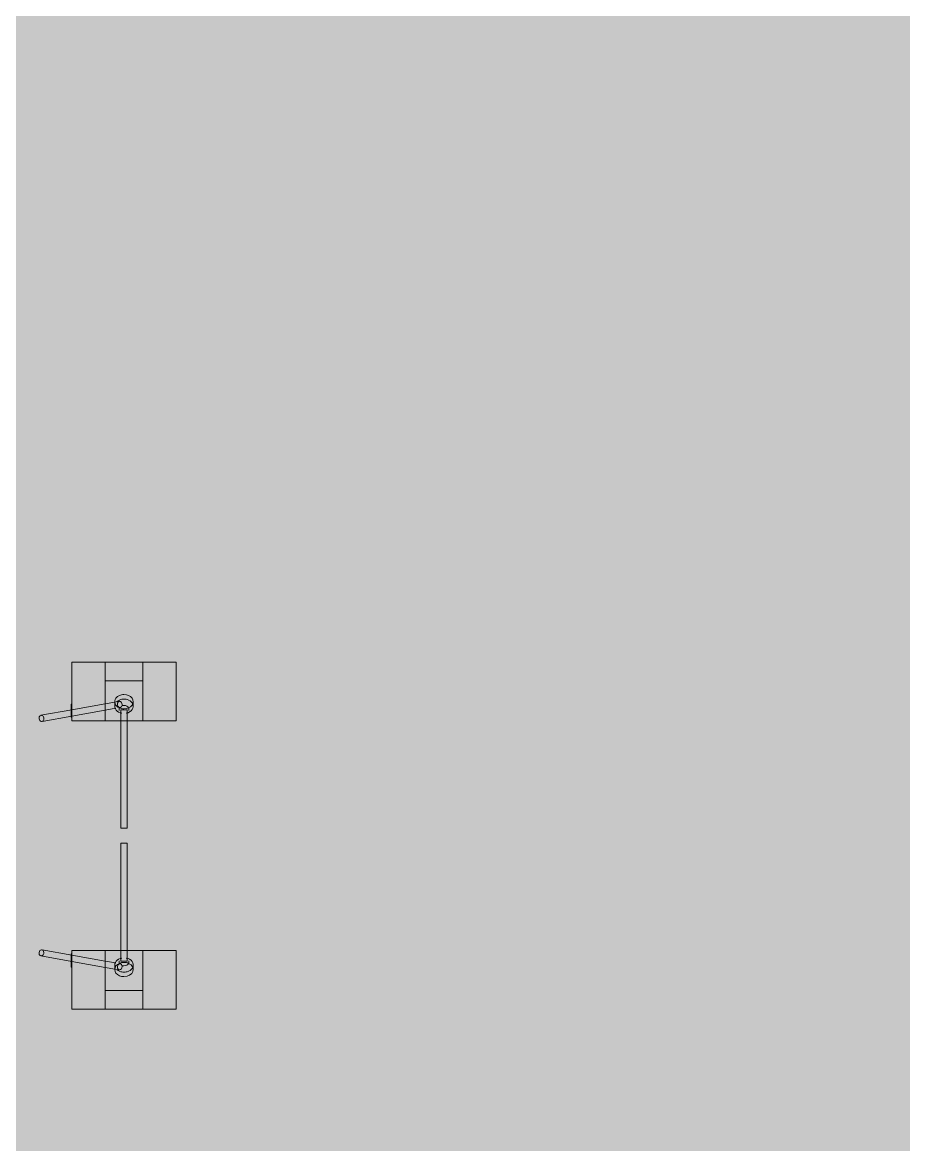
# Model space of a CAD drawing. Header units: millimetres. Extents: x -7229 to 193500, y -8553 to 29000.
# Drawn here: x 9224 to 13440, y 15358 to 20725 of the extents above; entities that cross this region are included whole.
import ezdxf

# ---------------------------------------------------------------- set-up
doc = ezdxf.new("R2010")
doc.units = ezdxf.units.MM
doc.layers.add('A-DETL-GENF-1', color=7, linetype='Continuous', lineweight=9, true_color=0xc0c0c0, transparency=0.4)
doc.layers.add('A-GENM-2', color=7, linetype='Continuous', lineweight=5, true_color=0x737373)
doc.layers.add('M-EQPM-1', color=7, linetype='Continuous', lineweight=5, true_color=0x737373)

# ---------------------------------------------------------------- blocks, each defined once
blk = doc.blocks.new('Gotschlich_Турникет-трипод_Тумбовый_Modul_Cross _R18 - Modul Cross 2-Arm-31992132-1_2_1_птичка зашивка')
at = {"layer": 'A-GENM-2'}
for p, q in [((83, -250), (86.2, -250)), ((86.2, -250), (91.5, -250)), ((91.3, -250), (90.7, -250)), ((94.6, -250), (91.3, -250)), ((91.5, -250), (94.6, -250))]:
    blk.add_line(p, q, dxfattribs=at)
at = {"layer": 'M-EQPM-1'}
for p, q in [((-140, 250), (-140, 90)), ((-140, 90), (-140, 250)), ((-140, 250), (140, 250)), ((140, 250), (-140, 250)), ((140, 250), (140, 90)), ((140, 90), (140, 250)), ((-50.7, 90), (-140, 90)), ((-140, 90), (140, 90)), ((-140, 90), (-140, -90)), ((-140, 90), (-140, -90)), ((-140, -90), (-140, 90)), ((-140, 90), (-140, -90)), ((-140, 90), (140, 90)), ((-140, 90), (140, 90)), ((-140, -90), (-140, 90)), ((-140, 90), (-140, -90)), ((-140, 90), (140, 90)), ((-140, 90), (140, 90)), ((-140, 90), (140, 90)), ((-140, 90), (140, 90)), ((140, 90), (-50.7, 90)), ((-50.7, 90), (-50.7, -90)), ((140, -90), (140, 90)), ((140, -90), (140, 90)), ((140, 90), (140, -90)), ((140, -90), (140, 90)), ((140, 90), (140, -90)), ((70.8, 44.5), (49, 44.5)), ((94.8, 15), (88.7, 15)), ((140, 15), (94.8, 15)), ((653.7, 15), (140, 15)), ((47.1, -22.8), (50.9, -43.8)), ((49, -44.5), (70.8, -44.5)), ((50.9, -43.8), (59.1, -90)), ((89.6, -90), (80.4, -38.5)), ((88.7, -15), (94.8, -15)), ((94.8, -15), (140, -15)), ((140, -15), (653.7, -15)), ((140, -90), (-140, -90)), ((-140, -90), (-50.7, -90)), ((-140, -90), (140, -90)), ((140, -90), (-140, -90)), ((-140, -90), (140, -90)), ((140, -90), (-140, -90)), ((-140, -250), (-140, -90)), ((-140, -90), (-140, -250)), ((-140, -90), (60, -90)), ((-140, -90), (140, -90)), ((-50.7, -90), (140, -90)), ((59.1, -90), (87.7, -250)), ((87.7, -90), (140, -90)), ((118.2, -250), (89.6, -90)), ((140, -250), (140, -90)), ((140, -90), (140, -250)), ((-140, -250), (91.5, -250)), ((140, -250), (-140, -250)), ((63.6, -250), (60.8, -250)), ((60.8, -250), (63.6, -250)), ((60.8, -250), (60.8, -252)), ((63.6, -252), (60.8, -252)), ((60.8, -252), (63.6, -252)), ((64.9, -250), (62.5, -250)), ((62.5, -250), (73, -250)), ((62.5, -250), (62.5, -252)), ((73, -252), (62.5, -252)), ((62.5, -252), (64.9, -252)), ((76.7, -250), (63.6, -250)), ((63.6, -250), (65.8, -250)), ((63.6, -250), (63.6, -252)), ((65.8, -252), (63.6, -252)), ((63.6, -252), (76.7, -252)), ((68.9, -250), (63.9, -250)), ((63.9, -250), (65.6, -250)), ((63.9, -250), (63.9, -252)), ((65.6, -252), (63.9, -252)), ((63.9, -252), (68.9, -252)), ((65.7, -250), (64.5, -250)), ((64.5, -250), (77.5, -250)), ((64.5, -250), (64.5, -252)), ((77.5, -252), (64.5, -252)), ((64.5, -252), (65.7, -252)), ((66.4, -250), (64.9, -250)), ((64.9, -250), (64.9, -252)), ((64.9, -252), (66.4, -252)), ((65.6, -250), (67.2, -250)), ((67.2, -252), (65.6, -252)), ((77.9, -250), (65.7, -250)), ((65.7, -250), (65.7, -252)), ((65.7, -252), (77.9, -252)), ((65.8, -250), (78.2, -250)), ((65.8, -250), (65.8, -252)), ((78.2, -252), (65.8, -252)), ((79.3, -250), (66.4, -250)), ((66.4, -252), (79.3, -252)), ((67.2, -250), (80.3, -250)), ((67.2, -250), (67.2, -252)), ((80.3, -252), (67.2, -252)), ((69.5, -250), (68.9, -250)), ((68.9, -250), (68.9, -252)), ((68.9, -252), (69.5, -252)), ((70.9, -250), (69.5, -250)), ((69.5, -250), (69.5, -252)), ((69.5, -252), (70.9, -252)), ((81.4, -250), (70.9, -250)), ((70.9, -252), (81.4, -252)), ((73, -250), (74.2, -250)), ((73, -250), (73, -252)), ((74.2, -252), (73, -252)), ((74.2, -250), (75, -250)), ((75, -252), (74.2, -252)), ((75, -250), (80, -250)), ((75, -250), (75, -252)), ((80, -252), (75, -252)), ((78.1, -250), (76.7, -250)), ((76.7, -250), (76.7, -252)), ((76.7, -252), (78.1, -252)), ((77.5, -250), (79, -250)), ((77.5, -252), (77.5, -250)), ((79, -252), (77.5, -252)), ((80.3, -250), (77.9, -250)), ((77.9, -250), (77.9, -252)), ((77.9, -252), (80.3, -252)), ((80, -250), (78.1, -250)), ((78.1, -252), (80, -252)), ((78.2, -250), (79.3, -250)), ((78.2, -252), (78.2, -250)), ((79.3, -252), (78.2, -252)), ((79, -250), (81.4, -250)), ((81.4, -252), (79, -252)), ((79.3, -250), (79.3, -252)), ((80, -250), (80, -252)), ((80.3, -250), (83.1, -250)), ((83.1, -250), (80.3, -250)), ((80.3, -250), (80.3, -252)), ((80.3, -250), (80.3, -252)), ((80.3, -252), (83.1, -252)), ((83.1, -252), (80.3, -252)), ((81.4, -250), (81.4, -252)), ((86.3, -250), (83, -250)), ((83, -250), (86.2, -250)), ((83, -250), (83, -252)), ((86.2, -252), (83, -252)), ((83, -252), (86.3, -252)), ((83.1, -250), (83.1, -252)), ((86.2, -250), (91.5, -250)), ((86.2, -252), (86.2, -250)), ((91.5, -252), (86.2, -252)), ((86.9, -250), (86.3, -250)), ((86.3, -250), (86.3, -252)), ((86.3, -252), (86.9, -252)), ((90.7, -250), (86.9, -250)), ((86.9, -250), (86.9, -252)), ((86.9, -252), (90.7, -252)), ((88.3, -250), (87.5, -250)), ((87.5, -250), (90.1, -250)), ((87.5, -250), (87.5, -252)), ((90.1, -252), (87.5, -252)), ((87.5, -252), (88.3, -252)), ((87.7, -250), (114, -397.6)), ((89.2, -250), (88.3, -250)), ((88.3, -250), (88.3, -252)), ((88.3, -252), (89.2, -252)), ((90.1, -250), (89.2, -250)), ((89.2, -250), (89.2, -252)), ((89.2, -252), (90.1, -252)), ((90.1, -252), (90.1, -250)), ((91.3, -250), (90.7, -250)), ((90.7, -250), (90.7, -252)), ((90.7, -252), (91.3, -252)), ((94.6, -250), (91.3, -250)), ((91.3, -250), (91.3, -252)), ((91.3, -252), (94.6, -252)), ((91.5, -250), (94.6, -250)), ((91.5, -250), (91.5, -252)), ((94.6, -252), (91.5, -252)), ((96.9, -250), (93.7, -250)), ((93.7, -250), (97.1, -250)), ((93.7, -250), (93.7, -252)), ((97.1, -252), (93.7, -252)), ((93.7, -252), (96.9, -252)), ((94.6, -250), (94.6, -252)), ((102.1, -250), (96.9, -250)), ((96.9, -250), (96.9, -252)), ((96.9, -252), (102.1, -252)), ((97.1, -250), (99.1, -250)), ((97.1, -252), (97.1, -250)), ((99.1, -252), (97.1, -252)), ((99.1, -250), (99.9, -250)), ((99.1, -250), (99.1, -252)), ((99.9, -252), (99.1, -252)), ((99.9, -250), (102, -250)), ((99.9, -250), (99.9, -252)), ((102, -252), (99.9, -252)), ((102, -250), (105.3, -250)), ((102, -250), (102, -252)), ((105.3, -252), (102, -252)), ((105.3, -250), (102.1, -250)), ((102.1, -250), (102.1, -252)), ((102.1, -252), (105.3, -252)), ((105.3, -250), (105.3, -252)), ((106.9, -250), (110.1, -250)), ((110.1, -250), (106.9, -250)), ((106.9, -252), (106.9, -250)), ((106.9, -250), (106.9, -252)), ((106.9, -252), (110.1, -252)), ((110.1, -252), (106.9, -252)), ((110, -250), (107, -250)), ((107, -250), (110, -250)), ((107, -250), (107, -252)), ((107, -250), (107, -252)), ((110, -252), (107, -252)), ((107, -252), (110, -252)), ((110, -252), (110, -250)), ((110, -250), (110, -252)), ((110.1, -250), (110.1, -252)), ((110.1, -250), (110.1, -252)), ((116, -250), (111.8, -250)), ((111.8, -250), (115.5, -250)), ((111.8, -250), (111.8, -252)), ((115.5, -252), (111.8, -252)), ((111.8, -252), (116, -252)), ((115.6, -250), (111.9, -250)), ((111.9, -250), (116, -250)), ((111.9, -250), (111.9, -252)), ((116, -252), (111.9, -252)), ((111.9, -252), (115.6, -252)), ((115.5, -250), (117.8, -250)), ((115.5, -252), (115.5, -250)), ((117.8, -252), (115.5, -252)), ((117.8, -250), (115.6, -250)), ((115.6, -250), (115.6, -252)), ((115.6, -252), (117.8, -252)), ((116, -250), (116, -252)), ((116.7, -250), (140, -250)), ((117.8, -250), (120.1, -250)), ((120.2, -250), (117.8, -250)), ((117.8, -250), (117.8, -252)), ((117.8, -250), (117.8, -252)), ((117.8, -252), (120.2, -252)), ((120.1, -252), (117.8, -252)), ((143.6, -392.3), (118.2, -250)), ((123.8, -250), (119.8, -250)), ((119.8, -250), (123.8, -250)), ((119.8, -250), (119.8, -252)), ((123.8, -252), (119.8, -252)), ((119.8, -252), (123.8, -252)), ((120.1, -250), (123.8, -250)), ((120.1, -250), (120.1, -252)), ((123.8, -252), (120.1, -252)), ((123.8, -250), (120.2, -250)), ((120.2, -250), (120.2, -252)), ((120.2, -252), (123.8, -252)), ((123.8, -250), (123.8, -252)), ((123.8, -250), (123.8, -252))]:
    blk.add_line(p, q, dxfattribs=at)
for centre, major_axis, ratio, start_param, end_param in [((49, 0), (0, 44.5), 0.767231, 4.712389, 7.853982), ((49, 0), (0, 44.5), 0.767231, 1.570796, 2.094395), ((70.8, 0), (0, 44.5), 0.767231, 1.123331, 1.570796), ((70.8, 0), (0, 44.5), 0.767231, 1.570796, 2.018261), ((70.8, 0), (0, 44.5), 0.767231, 0.334478, 1.047198), ((70.8, 0), (0, 44.5), 0.767231, 4.950725, 6.617663), ((85, 0), (0, 23.8), 0.767231, 0.363973, 1.570796), ((85, 0), (0, 23.8), 0.767231, 1.570796, 2.040343), ((49, 0), (0, 44.5), 0.767231, 4.18879, 4.712389), ((85, 0), (0, 23.8), 0.767231, 5.969026, 6.597345), ((88.7, 0), (0, 15), 0.001848, 0, 0.523599), ((88.7, 0), (0, 15), 0.001848, 5.759587, 6.283185), ((88.7, 0), (0, 15), 0.001848, 0.523599, 0.785398), ((88.7, 0), (0, 15), 0.001848, 5.497787, 5.759587), ((88.7, 0), (0, 15), 0.001848, 0.785398, 1.570796), ((88.7, 0), (0, 15), 0.001848, 4.974188, 5.497787), ((88.7, 0), (0, 15), 0.001848, 4.712389, 4.974188), ((88.7, 0), (0, 15), 0.001848, 1.570796, 2.094395), ((88.7, 0), (0, 15), 0.001848, 4.45059, 4.712389), ((653.7, 0), (0, 15), 0.001848, 0, 1.570796), ((653.7, 0), (0, 15), 0.001848, 4.712389, 6.283185), ((653.7, 0), (0, 15), 0.001848, 1.570796, 3.141593), ((653.7, 0), (0, 15), 0.001848, 3.141593, 4.712389), ((49, 0), (0, 44.5), 0.767231, 2.094395, 2.617994), ((49, 0), (0, 44.5), 0.767231, 2.617994, 4.18879), ((70.8, 0), (0, 44.5), 0.767231, 2.094395, 2.419433), ((61.9, -20.2), (14.8, 2.6), 0.738826, 2.696356, 3.219954), ((61.9, -20.2), (14.8, 2.6), 0.738826, 3.219954, 3.481754), ((61.9, -20.2), (14.8, 2.6), 0.738826, 2.434556, 2.696356), ((61.9, -20.2), (14.8, 2.6), 0.738826, 3.481754, 3.743553), ((61.9, -20.2), (14.8, 2.6), 0.738826, 2.172757, 2.434556), ((61.9, -20.2), (14.8, 2.6), 0.738826, 3.743553, 4.528951), ((61.9, -20.2), (14.8, 2.6), 0.738826, 1.387359, 2.172757), ((61.9, -20.2), (14.8, 2.6), 0.738826, 4.528951, 4.790751), ((61.9, -20.2), (14.8, 2.6), 0.738826, 1.125559, 1.387359), ((70.8, 0), (0, 44.5), 0.767231, 2.935913, 4.474053), ((61.9, -20.2), (14.8, 2.6), 0.738826, 4.790751, 5.31435), ((61.9, -20.2), (14.8, 2.6), 0.738826, 0.601961, 1.125559), ((61.9, -20.2), (14.8, 2.6), 0.738826, 5.31435, 6.099748), ((61.9, -20.2), (14.8, 2.6), 0.738826, 0.340161, 0.601961), ((61.9, -20.2), (14.8, 2.6), 0.738826, 0.078362, 0.340161), ((61.9, -20.2), (14.8, 2.6), 0.738826, 6.099748, 6.361547), ((85, 0), (0, 23.8), 0.767231, 2.827433, 3.455752), ((88.7, 0), (0, 15), 0.001848, 3.926991, 4.45059), ((88.7, 0), (0, 15), 0.001848, 2.094395, 2.356194), ((88.7, 0), (0, 15), 0.001848, 2.356194, 2.617994), ((88.7, 0), (0, 15), 0.001848, 3.665191, 3.926991), ((88.7, 0), (0, 15), 0.001848, 2.617994, 3.141593), ((88.7, 0), (0, 15), 0.001848, 3.141593, 3.665191), ((128.8, -395), (14.8, 2.6), 0.738826, 2.696356, 2.958155), ((128.8, -395), (14.8, 2.6), 0.738826, 2.958155, 3.141593), ((128.8, -395), (14.8, 2.6), 0.738826, 3.141593, 3.219954), ((128.8, -395), (14.8, 2.6), 0.738826, 3.219954, 3.743553), ((128.8, -395), (14.8, 2.6), 0.738826, 0.601961, 2.696356), ((128.8, -395), (14.8, 2.6), 0.738826, 3.743553, 6.361547), ((128.8, -395), (14.8, 2.6), 0.738826, 0.078362, 0.601961)]:
    blk.add_ellipse(centre, major_axis=major_axis, ratio=ratio, start_param=start_param, end_param=end_param, dxfattribs=at)
blk = doc.blocks.new('Gotschlich_Турникет-трипод_Тумбовый_Modul_Cross _R18 - Modul Cross 2-Arm-31997083-1_2_1_птичка зашивка')
at = {"layer": 'A-GENM-2'}
for p, q in [((83, 250), (86.2, 250)), ((86.2, 250), (91.5, 250)), ((91.3, 250), (90.7, 250)), ((94.6, 250), (91.3, 250)), ((91.5, 250), (94.6, 250))]:
    blk.add_line(p, q, dxfattribs=at)
at = {"layer": 'M-EQPM-1'}
for p, q in [((114, 397.6), (87.7, 250)), ((118.2, 250), (143.6, 392.3)), ((-140, 250), (-140, 90)), ((-140, 90), (-140, 250)), ((91.5, 250), (-140, 250)), ((-140, 250), (140, 250)), ((87.7, 250), (59.1, 90)), ((63.6, 252), (60.8, 252)), ((60.8, 252), (63.6, 252)), ((60.8, 252), (60.8, 250)), ((63.6, 250), (60.8, 250)), ((60.8, 250), (63.6, 250)), ((64.9, 252), (62.5, 252)), ((62.5, 252), (73, 252)), ((62.5, 252), (62.5, 250)), ((73, 250), (62.5, 250)), ((62.5, 250), (64.9, 250)), ((76.7, 252), (63.6, 252)), ((63.6, 252), (65.8, 252)), ((63.6, 252), (63.6, 250)), ((65.2, 250), (63.6, 250)), ((63.6, 250), (76.7, 250)), ((68.9, 252), (63.9, 252)), ((63.9, 252), (65.6, 252)), ((63.9, 252), (63.9, 250)), ((65.6, 250), (63.9, 250)), ((63.9, 250), (68.9, 250)), ((65.7, 252), (64.5, 252)), ((64.5, 252), (77.5, 252)), ((64.5, 252), (64.5, 250)), ((77.5, 250), (64.5, 250)), ((64.5, 250), (65.7, 250)), ((66.4, 252), (64.9, 252)), ((64.9, 252), (64.9, 250)), ((64.9, 250), (66, 250)), ((65.8, 250), (65.2, 250)), ((65.6, 252), (67.2, 252)), ((67.2, 250), (65.6, 250)), ((77.9, 252), (65.7, 252)), ((65.7, 252), (65.7, 250)), ((65.7, 250), (77.9, 250)), ((65.8, 252), (78.2, 252)), ((65.8, 252), (65.8, 250)), ((78.2, 250), (65.8, 250)), ((66, 250), (66.4, 250)), ((79.3, 252), (66.4, 252)), ((66.4, 250), (79.3, 250)), ((67.2, 252), (80.3, 252)), ((67.2, 252), (67.2, 250)), ((80.3, 250), (67.2, 250)), ((69.5, 252), (68.9, 252)), ((68.9, 252), (68.9, 250)), ((68.9, 250), (69.5, 250)), ((70.9, 252), (69.5, 252)), ((69.5, 252), (69.5, 250)), ((69.5, 250), (70.9, 250)), ((81.4, 252), (70.9, 252)), ((70.9, 250), (81.4, 250)), ((73, 252), (74.2, 252)), ((73, 252), (73, 250)), ((74.2, 250), (73, 250)), ((74.2, 252), (75, 252)), ((75, 250), (74.2, 250)), ((75, 252), (80, 252)), ((75, 252), (75, 250)), ((80, 250), (75, 250)), ((78.1, 252), (76.7, 252)), ((76.7, 252), (76.7, 250)), ((76.7, 250), (78.1, 250)), ((77.5, 252), (79, 252)), ((77.5, 250), (77.5, 252)), ((77.9, 250), (77.5, 250)), ((80.3, 252), (77.9, 252)), ((77.9, 252), (77.9, 250)), ((77.9, 250), (80.3, 250)), ((79, 250), (77.9, 250)), ((80, 252), (78.1, 252)), ((78.1, 250), (80, 250)), ((78.2, 252), (79.3, 252)), ((78.2, 250), (78.2, 252)), ((79.3, 250), (78.2, 250)), ((79, 252), (81.4, 252)), ((81.4, 250), (79, 250)), ((79.3, 252), (79.3, 250)), ((80, 252), (80, 250)), ((80.3, 252), (83.1, 252)), ((83.1, 252), (80.3, 252)), ((80.3, 252), (80.3, 250)), ((80.3, 252), (80.3, 250)), ((80.3, 250), (83.1, 250)), ((83.1, 250), (80.3, 250)), ((81.4, 252), (81.4, 250)), ((86.3, 252), (83, 252)), ((83, 252), (86.2, 252)), ((83, 252), (83, 250)), ((86.2, 250), (83, 250)), ((83, 250), (86.3, 250)), ((83.1, 252), (83.1, 250)), ((86.2, 252), (91.5, 252)), ((86.2, 250), (86.2, 252)), ((91.5, 250), (86.2, 250)), ((86.9, 252), (86.3, 252)), ((86.3, 252), (86.3, 250)), ((86.3, 250), (86.9, 250)), ((90.7, 252), (86.9, 252)), ((86.9, 252), (86.9, 250)), ((86.9, 250), (90.7, 250)), ((88.3, 252), (87.5, 252)), ((87.5, 252), (90.1, 252)), ((87.5, 252), (87.5, 250)), ((90.1, 250), (87.5, 250)), ((87.5, 250), (88.3, 250)), ((89.2, 252), (88.3, 252)), ((88.3, 252), (88.3, 250)), ((88.3, 250), (89.2, 250)), ((90.1, 252), (89.2, 252)), ((89.2, 252), (89.2, 250)), ((89.2, 250), (90.1, 250)), ((89.6, 90), (118.2, 250)), ((90.1, 250), (90.1, 252)), ((91.3, 252), (90.7, 252)), ((90.7, 252), (90.7, 250)), ((90.7, 250), (91.3, 250)), ((94.6, 252), (91.3, 252)), ((91.3, 252), (91.3, 250)), ((91.3, 250), (94.6, 250)), ((91.5, 252), (94.6, 252)), ((91.5, 252), (91.5, 250)), ((94.6, 250), (91.5, 250)), ((96.9, 252), (93.7, 252)), ((93.7, 252), (97.1, 252)), ((93.7, 252), (93.7, 250)), ((97.1, 250), (93.7, 250)), ((93.7, 250), (96.9, 250)), ((94.6, 252), (94.6, 250)), ((102.1, 252), (96.9, 252)), ((96.9, 252), (96.9, 250)), ((96.9, 250), (102.1, 250)), ((97.1, 252), (99.1, 252)), ((97.1, 250), (97.1, 252)), ((99.1, 250), (97.1, 250)), ((99.1, 252), (99.9, 252)), ((99.1, 252), (99.1, 250)), ((99.9, 250), (99.1, 250)), ((99.9, 252), (102, 252)), ((99.9, 252), (99.9, 250)), ((102, 250), (99.9, 250)), ((102, 252), (105.3, 252)), ((102, 252), (102, 250)), ((105.3, 250), (102, 250)), ((105.3, 252), (102.1, 252)), ((102.1, 252), (102.1, 250)), ((102.1, 250), (105.3, 250)), ((105.3, 252), (105.3, 250)), ((106.9, 252), (110.1, 252)), ((110.1, 252), (106.9, 252)), ((106.9, 250), (106.9, 252)), ((106.9, 252), (106.9, 250)), ((106.9, 250), (110.1, 250)), ((110.1, 250), (106.9, 250)), ((110, 252), (107, 252)), ((107, 252), (110, 252)), ((107, 252), (107, 250)), ((107, 252), (107, 250)), ((110, 250), (107, 250)), ((107, 250), (110, 250)), ((110, 250), (110, 252)), ((110, 252), (110, 250)), ((110.1, 252), (110.1, 250)), ((110.1, 252), (110.1, 250)), ((116, 252), (111.8, 252)), ((111.8, 252), (115.5, 252)), ((111.8, 252), (111.8, 250)), ((115.5, 250), (111.8, 250)), ((111.8, 250), (116, 250)), ((115.6, 252), (111.9, 252)), ((111.9, 252), (116, 252)), ((111.9, 252), (111.9, 250)), ((116, 250), (111.9, 250)), ((111.9, 250), (115.6, 250)), ((115.5, 252), (117.8, 252)), ((115.5, 250), (115.5, 252)), ((117.8, 250), (115.5, 250)), ((117.8, 252), (115.6, 252)), ((115.6, 252), (115.6, 250)), ((115.6, 250), (117.8, 250)), ((116, 252), (116, 250)), ((140, 250), (116.7, 250)), ((117.8, 252), (120.1, 252)), ((120.2, 252), (117.8, 252)), ((117.8, 252), (117.8, 250)), ((117.8, 252), (117.8, 250)), ((117.8, 250), (120.2, 250)), ((120.1, 250), (117.8, 250)), ((123.8, 252), (119.8, 252)), ((119.8, 252), (123.8, 252)), ((119.8, 252), (119.8, 250)), ((123.8, 250), (119.8, 250)), ((119.8, 250), (123.8, 250)), ((120.1, 252), (123.8, 252)), ((120.1, 252), (120.1, 250)), ((123.8, 250), (120.1, 250)), ((123.8, 252), (120.2, 252)), ((120.2, 252), (120.2, 250)), ((120.2, 250), (123.8, 250)), ((123.8, 252), (123.8, 250)), ((123.8, 252), (123.8, 250)), ((140, 250), (140, 90)), ((140, 90), (140, 250)), ((-50.7, 90), (-140, 90)), ((-140, 90), (140, 90)), ((-140, 90), (-140, -90)), ((-140, 90), (-140, -90)), ((-140, 90), (-140, -90)), ((-140, -90), (-140, 90)), ((140, 90), (-140, 90)), ((-140, 90), (140, 90)), ((-140, 90), (-140, -90)), ((-140, -90), (-140, 90)), ((140, 90), (-140, 90)), ((-140, 90), (140, 90)), ((60, 90), (-140, 90)), ((140, 90), (-140, 90)), ((140, 90), (-50.7, 90)), ((-50.7, 90), (-50.7, -90)), ((59.1, 90), (50.9, 43.8)), ((80.4, 38.5), (89.6, 90)), ((140, 90), (87.7, 90)), ((140, -90), (140, 90)), ((140, 90), (140, -90)), ((140, -90), (140, 90)), ((140, 90), (140, -90)), ((140, -90), (140, 90)), ((50.9, 43.8), (47.1, 22.8)), ((70.8, 44.5), (49, 44.5)), ((94.8, 15), (88.7, 15)), ((140, 15), (94.8, 15)), ((653.7, 15), (140, 15)), ((49, -44.5), (70.8, -44.5)), ((88.7, -15), (94.8, -15)), ((94.8, -15), (140, -15)), ((140, -15), (653.7, -15)), ((140, -90), (-140, -90)), ((-140, -90), (-50.7, -90)), ((140, -90), (-140, -90)), ((140, -90), (-140, -90)), ((140, -90), (-140, -90)), ((140, -90), (-140, -90)), ((-140, -250), (-140, -90)), ((-140, -90), (-140, -250)), ((140, -90), (-140, -90)), ((140, -90), (-140, -90)), ((-50.7, -90), (140, -90)), ((140, -250), (140, -90)), ((140, -90), (140, -250)), ((140, -250), (-140, -250)), ((-140, -250), (140, -250))]:
    blk.add_line(p, q, dxfattribs=at)
for centre, major_axis, ratio, start_param, end_param in [((128.8, 395), (-14.8, 2.6), 0.738826, 6.204824, 6.466623), ((128.8, 395), (-14.8, 2.6), 0.738826, 0.183438, 0.445237), ((128.8, 395), (-14.8, 2.6), 0.738826, 5.681225, 6.204824), ((128.8, 395), (-14.8, 2.6), 0.738826, 0.445237, 0.707036), ((128.8, 395), (-14.8, 2.6), 0.738826, 0.707036, 1.230635), ((128.8, 395), (-14.8, 2.6), 0.738826, 3.063231, 5.681225), ((128.8, 395), (-14.8, 2.6), 0.738826, 1.230635, 1.754234), ((128.8, 395), (-14.8, 2.6), 0.738826, 1.754234, 2.539632), ((128.8, 395), (-14.8, 2.6), 0.738826, 2.539632, 3.063231), ((49, 0), (0, 44.5), 0.767231, 4.712389, 7.853982), ((70.8, 0), (0, 44.5), 0.767231, 1.123331, 1.570796), ((70.8, 0), (0, 44.5), 0.767231, 0.72216, 1.047198), ((61.9, 20.2), (-14.8, 2.6), 0.738826, 5.681225, 7.252021), ((61.9, 20.2), (-14.8, 2.6), 0.738826, 4.895827, 5.681225), ((61.9, 20.2), (-14.8, 2.6), 0.738826, 0.968836, 1.754234), ((61.9, 20.2), (-14.8, 2.6), 0.738826, 4.634027, 4.895827), ((61.9, 20.2), (-14.8, 2.6), 0.738826, 1.754234, 2.539632), ((70.8, 0), (0, 44.5), 0.767231, 4.950725, 6.488865), ((61.9, 20.2), (-14.8, 2.6), 0.738826, 4.110428, 4.634027), ((85, 0), (0, 23.8), 0.767231, 1.10125, 1.570796), ((61.9, 20.2), (-14.8, 2.6), 0.738826, 3.32503, 4.110428), ((61.9, 20.2), (-14.8, 2.6), 0.738826, 2.539632, 3.32503), ((85, 0), (0, 23.8), 0.767231, 5.969026, 6.597345), ((88.7, 0), (0, 15), 0.001848, 0, 0.785398), ((88.7, 0), (0, 15), 0.001848, 5.759587, 6.283185), ((88.7, 0), (0, 15), 0.001848, 5.497787, 5.759587), ((88.7, 0), (0, 15), 0.001848, 0.785398, 1.570796), ((88.7, 0), (0, 15), 0.001848, 4.974188, 5.497787), ((88.7, 0), (0, 15), 0.001848, 4.712389, 4.974188), ((653.7, 0), (0, 15), 0.001848, 0, 0.261799), ((653.7, 0), (0, 15), 0.001848, 4.712389, 6.283185), ((653.7, 0), (0, 15), 0.001848, 0.261799, 1.308997), ((653.7, 0), (0, 15), 0.001848, 1.308997, 1.570796), ((49, 0), (0, 44.5), 0.767231, 1.570796, 4.18879), ((70.8, 0), (0, 44.5), 0.767231, 1.570796, 2.018261), ((70.8, 0), (0, 44.5), 0.767231, 2.094395, 2.807115), ((70.8, 0), (0, 44.5), 0.767231, 2.807115, 4.474053), ((85, 0), (0, 23.8), 0.767231, 1.570796, 2.77762), ((49, 0), (0, 44.5), 0.767231, 4.18879, 4.712389), ((85, 0), (0, 23.8), 0.767231, 2.827433, 3.455752), ((88.7, 0), (0, 15), 0.001848, 4.45059, 4.712389), ((88.7, 0), (0, 15), 0.001848, 1.570796, 2.356194), ((88.7, 0), (0, 15), 0.001848, 3.926991, 4.45059), ((88.7, 0), (0, 15), 0.001848, 2.356194, 2.617994), ((88.7, 0), (0, 15), 0.001848, 3.665191, 3.926991), ((88.7, 0), (0, 15), 0.001848, 2.617994, 2.879793), ((88.7, 0), (0, 15), 0.001848, 3.141593, 3.665191), ((88.7, 0), (0, 15), 0.001848, 2.879793, 3.141593), ((653.7, 0), (0, 15), 0.001848, 1.570796, 1.832596), ((653.7, 0), (0, 15), 0.001848, 3.141593, 4.712389), ((653.7, 0), (0, 15), 0.001848, 1.832596, 2.094395), ((653.7, 0), (0, 15), 0.001848, 2.094395, 3.141593)]:
    blk.add_ellipse(centre, major_axis=major_axis, ratio=ratio, start_param=start_param, end_param=end_param, dxfattribs=at)

msp = doc.modelspace()

# ---------------------------------------------------------------- hatches: boundary and pattern name
at = {"layer": 'A-DETL-GENF-1'}
h = msp.add_hatch(color=256, dxfattribs=at)
h.paths.add_polyline_path([(38270, 13475), (38270, 13425), (37370, 13425), (37370, 13475), (38262, 13475)])
h.paths.add_polyline_path([(20295, 27180), (20295, 27140), (20305, 27140), (20305, 27100), (20235, 27100), (20235, 27180)])
h.paths.add_polyline_path([(-98, 7205), (-98, 7295), (-18, 7295), (-18, 7195), (-38, 7195), (-38, 7205)])
h.paths.add_polyline_path([(-218, 5105), (-218, 5195), (-138, 5195), (-138, 5095), (-158, 5095), (-158, 5105), (-173.3, 5105)])
h.paths.add_polyline_path([(30210, -280), (38391, -280), (38391, 12125), (38270, 12125), (38270, 12070), (38262, 12070), (38264.6, 12140), (38270, 12140), (38270, 12175), (38320, 12175), (38320, 12185), (38350, 12185), (38350, 12140), (38391, 12140), (38391, 13510), (38350, 13510), (38350, 13465), (38320, 13465), (38320, 13475), (38270, 13475), (38270, 13510), (38262, 13510), (38262, 13580), (38270, 13580), (38270, 13525), (38391, 13525), (38391, 23799.7), (33860, 23799.7), (33860, 27350), (31830, 27348), (31830, 27265), (31790, 27265), (31790, 27350), (21825, 27350), (21825, 27180), (21785, 27180), (21785, 27350), (20335, 27350), (20335, 27180), (20295, 27180), (20295, 27350), (3749.1, 27350), (3749.1, 20672.1), (3854.1, 20672.1), (3854.1, 20725.1), (3871.1, 20725.1), (3871.1, 20627.1), (3911.1, 20627.1), (3911.1, 20725.1), (4061.1, 20720.9), (4060, 18975.1), (3911.1, 18975.1), (3910, 19073.1), (3871.1, 19073.1), (3871.1, 18975.1), (3854.1, 18975.1), (3854.1, 19082.1), (3749.1, 19082.1), (3749.1, 17663.1), (3851.1, 17663.1), (3854.1, 17725.1), (3871.1, 17725.1), (3871.1, 17627.1), (3911.1, 17627.1), (3911.1, 17725.1), (4061.1, 17725.1), (4060, 15975.1), (3911.1, 15975.1), (3910, 16073.1), (3871.1, 16073.1), (3871.1, 15965.1), (3861.1, 15975.1), (3861.1, 15965.1), (3851.1, 15965.1), (3846.1, 16073.1), (3749.1, 16073.1), (3749.1, 15380), (-290, 15380), (-290, 7205), (-98, 7205), (-98, 7145), (-290, 7145), (-285, 5795), (-98, 5795), (-98, 5735), (-290, 5735), (-290, 5105), (-218, 5105), (-218, 5045), (-290, 5045), (-290, 3845), (-218, 3845), (-218, 3785), (-290, 3785), (-290, -280), (29846.7, -280)])
h.paths.add_polyline_path([(36382.7, 100), (36332.7, 100), (36332.7, 495), (36722.7, 495), (36722.7, 100), (36672.7, 100), (36672.7, 445), (36382.7, 445), (36382.7, 120)])
h.paths.add_polyline_path([(22580, 100), (22580, 445), (22510, 445), (22510, 495), (22630, 495), (22630, 100)])
h.paths.add_polyline_path([(26353.5, 100), (26353.5, 445), (26160, 445), (26160, 495), (26403.5, 495), (26403.5, 100)])
h.paths.add_polyline_path([(30155, 100), (30155, 445), (29829.7, 445), (29829.7, 495), (30205, 495), (30205, 100)])
h.paths.add_polyline_path([(15535, 100), (15535, 445), (14935, 445), (14935, 100), (14885, 100), (14885, 495), (15585, 495), (15585, 100), (15560.8, 100)])
h.paths.add_polyline_path([(9885, 100), (9835, 100), (9835, 445), (9434.7, 445), (9434.7, 100), (9384.7, 100), (9384.7, 495), (9885, 495), (9885, 120)])
h.paths.add_polyline_path([(16585, 100), (16535, 103.3), (16535, 495), (16660, 495), (16658.7, 445), (16585, 439.6), (16585, 120)])
h.paths.add_polyline_path([(6905, 100), (6855, 100), (6855, 495), (7660, 490.8), (7660, 445), (6905, 445), (6905, 115.4)])
h.paths.add_polyline_path([(3160, 120), (3160, 510), (3510, 510), (3510, 460), (3210, 460), (3210, 120)])
h.paths.add_polyline_path([(-158, 3695), (-218, 3695), (-218, 3785), (-158, 3785), (-158, 3795), (-138, 3795), (-138, 3695)])
h.paths.add_polyline_path([(-98, 5645), (-98, 5735), (-38, 5735), (-38, 5745), (-18, 5745), (-18, 5645), (-38, 5645)])
h.paths.add_polyline_path([(2918.2, 7680), (2918.2, 7730), (2908.2, 7730), (2908.2, 7760), (2953.2, 7765.2), (2953.8, 7908), (3023.2, 7908), (3023.2, 7900), (2968.2, 7900), (2968.2, 7680), (3023.2, 7680), (3023.2, 7672), (2953.2, 7673.9), (2953.2, 7680), (2941.5, 7680)])
h.paths.add_polyline_path([(2898, 6780), (2868.2, 6780), (2868.2, 7680), (2918.2, 7680), (2918.2, 6780)])
h.paths.add_polyline_path([(1641.5, 7280), (1618.2, 7280), (1618.2, 7680), (1668.2, 7680), (1668.2, 7280), (1659.9, 7280)])
h.paths.add_polyline_path([(18435, 7900), (18395, 7900), (18396.1, 8750), (18435, 8750), (18435, 7906.3)])
h.paths.add_polyline_path([(18489.7, 7672), (18445, 7672), (18445, 7820), (18425, 7820), (18425, 7860), (18435, 7860), (18435, 7900), (18445, 7900), (18445, 7908), (18515, 7908), (18515, 7900), (18460, 7900), (18460, 7680), (18515, 7680), (18515, 7672)])
h.paths.add_polyline_path([(17535, 7672), (17505, 7672), (17505, 7680), (17560, 7680), (17560, 7900), (17505, 7900), (17505, 7908), (17575, 7908), (17575, 7900), (17585, 7900), (17585, 7860), (17595, 7860), (17595, 7820), (17575, 7820), (17575, 7672), (17536, 7672)])
h.paths.add_polyline_path([(1579.1, 7672), (1513.2, 7672), (1513.2, 7680), (1568.2, 7680), (1568.2, 7900), (1513.2, 7900), (1513.2, 7908), (1583.2, 7908), (1583.2, 7760), (1628.2, 7758.3), (1628.2, 7730), (1618.2, 7730), (1618.2, 7680), (1583.2, 7680), (1583.2, 7672)])
h.paths.add_polyline_path([(15780, 7900), (15740, 7900.4), (15740, 8900), (15780, 8900), (15780, 7909.1)])
h.paths.add_polyline_path([(15860, 7692), (15790, 7692), (15790, 7820), (15770, 7820), (15770, 7860), (15780, 7860), (15780, 7900), (15790, 7900), (15790, 7908), (15860, 7908), (15860, 7900), (15805, 7900), (15805, 7700), (15860, 7700)])
h.paths.add_polyline_path([(14730, 7692), (14700, 7692), (14700, 7700), (14755, 7700), (14755, 7900), (14700, 7900), (14700, 7908), (14770, 7908), (14770, 7900), (14780, 7900), (14780, 7860), (14790, 7860), (14790, 7820), (14770, 7820), (14770, 7692), (14730.8, 7692)])
h.paths.add_polyline_path([(4505, 7693), (3780, 7693), (3780, 7843), (4505, 7843)])
h.paths.add_polyline_path([(6980, 7693), (6405, 7693), (6405, 7843), (6980, 7843)])
h.paths.add_polyline_path([(7030, 7693), (7030, 7843), (7610, 7843), (7610, 7693)])
h.paths.add_polyline_path([(6405, 7883), (6405, 7900), (6980, 7896.3), (6980, 7883), (6780, 7883)])
h.paths.add_polyline_path([(7610, 7883), (7030, 7883), (7030, 7900), (7610, 7896.3)])
h.paths.add_polyline_path([(3780, 7883), (3780, 7900), (4505, 7896.3), (4505, 7883), (3812.3, 7883)])
h.paths.add_polyline_path([(6320, 7893), (6320, 7920), (6365, 7920), (6365, 7900), (6355, 7900), (6355, 7893)])
h.paths.add_polyline_path([(22930, 10300), (22890, 10300), (22890, 10900), (22930, 10900), (22930, 10880)])
h.paths.add_polyline_path([(23770, 10300), (23770, 10900), (23810, 10900), (23810, 10300)])
h.paths.add_polyline_path([(470, 10625), (135, 10625), (135, 10880), (185, 10880), (185, 10675), (470, 10675), (470, 10900), (520, 10900), (520, 10625)])
h.paths.add_polyline_path([(22880, 10900), (22865, 10900), (22865, 10980), (22900, 10980), (22900, 10940), (22890, 10940), (22890, 10900)])
h.paths.add_polyline_path([(24395, 10900), (24370, 10900), (24370, 10940), (24360, 10940), (24360, 10980), (24395, 10980)])
h.paths.add_polyline_path([(23490, 10900), (23490, 10940), (23480, 10940), (23480, 10980), (23515, 10980), (23515, 10900), (23500, 10900)])
h.paths.add_polyline_path([(23760, 10900), (23745, 10900), (23745, 10980), (23780, 10980), (23780, 10940), (23770, 10940), (23770, 10900)])
h.paths.add_polyline_path([(20510, 11000), (20460, 11000), (20460, 11900), (20510, 11900), (20510, 11397.2)])
h.paths.add_polyline_path([(22260, 11900), (22255.2, 11950), (22250, 11950), (22252.4, 11980), (22270, 11980), (22270, 12108), (22340, 12108), (22340, 12100), (22285, 12100), (22285, 11900), (22340, 11900), (22340, 11892), (22270, 11892), (22270, 11900)])
h.paths.add_polyline_path([(22210, 11000), (22210, 11900), (22260, 11900), (22260, 11000)])
h.paths.add_polyline_path([(28040, 11200), (28040, 11240), (28640, 11240), (28640, 11200), (28060, 11200)])
h.paths.add_polyline_path([(27960, 11175), (27960, 11210), (28000, 11210), (28000, 11200), (28040, 11200), (28040, 11175)])
h.paths.add_polyline_path([(6760, 11650), (6760, 11690), (7610, 11690), (7610, 11650), (6768, 11650)])
h.paths.add_polyline_path([(6760, 11570), (6760, 11625), (6560, 11625), (6560, 11570), (6552, 11570), (6552, 11640), (6680, 11640), (6680, 11660), (6720, 11660), (6720, 11650), (6760, 11650), (6760, 11640), (6768, 11640), (6768, 11570)])
h.paths.add_polyline_path([(27960, 11790), (27960, 11825), (28040, 11825), (28040, 11800), (28000, 11800), (28000, 11790)])
h.paths.add_polyline_path([(20380, 11892), (20380, 11900), (20435, 11900), (20435, 12100), (20380, 12100), (20380, 12108), (20450, 12108), (20452, 11980), (20470, 11980), (20470, 11950), (20460, 11950), (20460, 11900), (20450, 11898.9), (20444.6, 11892), (20410, 11892)])
h.paths.add_polyline_path([(28040, 12080), (28040, 12120), (28640, 12120), (28640, 12080), (28060, 12080)])
h.paths.add_polyline_path([(28040, 12055), (27960, 12055), (27960, 12090), (28000, 12090), (28000, 12080), (28040, 12080), (28040, 12070)])
h.paths.add_polyline_path([(22790, 12250), (22790, 12290), (23790, 12290), (23790, 12250), (22798, 12250)])
h.paths.add_polyline_path([(22582, 12170), (22582, 12240), (22710, 12240), (22710, 12260), (22750, 12260), (22750, 12250), (22790, 12250), (22790, 12240), (22798, 12240), (22798, 12170), (22790, 12170), (22790, 12225), (22590, 12225), (22590, 12170)])
h.paths.add_polyline_path([(19990, 12170), (19982, 12172.3), (19982, 12240), (19990, 12240), (19990, 12250), (20030, 12250), (20030, 12260), (20070, 12260), (20070, 12240), (20218, 12240), (20218, 12170), (20210, 12170), (20210, 12225), (19990, 12225), (19990, 12200)])
h.paths.add_polyline_path([(38250, 12175), (37870, 12175), (37870, 12225), (38270, 12225), (38270, 12175), (38262, 12175)])
h.paths.add_polyline_path([(18990, 12250), (18990, 12290), (19990, 12284.6), (19990, 12250), (19132.3, 12250)])
h.paths.add_polyline_path([(6680, 12490), (6680, 12510), (6552, 12510), (6552, 12580), (6560, 12580), (6560, 12525), (6760, 12525), (6760, 12580), (6768, 12580), (6764.5, 12510), (6760, 12510), (6760, 12500), (6720, 12500), (6720, 12490)])
h.paths.add_polyline_path([(28000, 12670), (27960, 12670), (27960, 12705), (28040, 12705), (28040, 12680), (28000, 12680)])
h.paths.add_polyline_path([(20070, 13240), (20030, 13240), (20025.7, 13250), (19990, 13250), (19990, 13260), (19982, 13260), (19982, 13330), (19990, 13330), (19990, 13275), (20210, 13275), (20210, 13330), (20218, 13330), (20218, 13260), (20070, 13260), (20070, 13250)])
h.paths.add_polyline_path([(22710, 13240), (22710, 13260), (22582, 13260), (22582, 13330), (22590, 13330), (22590, 13275), (22790, 13275), (22790, 13330), (22798, 13330), (22798, 13260), (22790, 13260), (22790, 13250), (22750, 13250), (22750, 13240)])
h.paths.add_polyline_path([(110, 14405), (90, 14405), (90, 14455), (415, 14455), (415, 14980), (465, 14980), (459.4, 14405), (130, 14405)])
h.paths.add_polyline_path([(7072.5, 14600), (6760, 14600), (6760, 14650), (7022.5, 14650), (7022.5, 14900), (6760, 14900), (6760, 14950), (7072.5, 14950), (7072.5, 14650)])
h.paths.add_polyline_path([(16130, 15200), (16090, 15200), (16090, 16200), (16130, 16200), (16130, 15220)])
h.paths.add_polyline_path([(16180, 14972), (16140, 14972), (16140, 15120), (16120, 15120), (16120, 15160), (16130, 15160), (16130, 15200), (16140, 15200), (16140, 15208), (16210, 15208), (16210, 15200), (16155, 15200), (16155, 14980), (16210, 14980), (16210, 14972)])
h.paths.add_polyline_path([(15050, 14972), (15050, 14980), (15105, 14980), (15105, 15200), (15050, 15200), (15050, 15208), (15120, 15208), (15120, 15200), (15130, 15200), (15130, 15160), (15140, 15160), (15140, 15120), (15120, 15120), (15120, 14972), (15080, 14972)])
h.paths.add_polyline_path([(6610, 15345), (6610, 15975), (6760, 15975), (6760, 15345), (6632.1, 15345)])
h.paths.add_polyline_path([(6553, 15345), (6553, 15975), (6570, 15975), (6570, 15345)])
h.paths.add_polyline_path([(3854.1, 15408.1), (3854.1, 15925.1), (3871.1, 15925.1), (3871.1, 15408.1), (3861.1, 15408.1)])
h.paths.add_polyline_path([(3911.1, 15408.1), (3911.1, 15925.1), (4061.1, 15925.1), (4060, 15408.1), (3953.5, 15408.1)])
h.paths.add_polyline_path([(6553, 16015), (6070, 16015), (6070, 16060), (6553, 16060), (6553, 17582), (5566, 17582), (5566, 17627), (6553, 17627), (6553, 17725), (6570, 17725), (6575.6, 17627), (6610, 17627), (6610, 17725), (6760, 17725), (6760, 16025), (6610, 16025), (6610, 16123), (6570, 16123), (6570, 16025), (6553, 16025)])
h.paths.add_polyline_path([(3854.1, 16073.1), (3851.1, 17618.1), (3749.1, 17618.1), (3749.1, 16118.1), (3851.1, 16118.1), (3851.1, 16073.1)])
h.paths.add_polyline_path([(9748.5, 16234.9), (9748.5, 16234.9), (9757.2, 16234.9)])
h.paths.add_polyline_path([(6570, 17775), (6553, 17775), (6556.7, 18325), (6570, 18325), (6570, 17830)])
h.paths.add_polyline_path([(6632.1, 17775), (6610, 17775), (6610, 18325), (6760, 18325), (6760, 17775)])
h.paths.add_polyline_path([(3871.1, 17775.1), (3854.1, 17775.1), (3854.1, 18325.1), (3871.1, 18325.1)])
h.paths.add_polyline_path([(4060, 17775.1), (3911.1, 17775.1), (3911.1, 18325.1), (4060, 18325.1), (4061.1, 17775.1)])
h.paths.add_polyline_path([(6553, 18375), (6553, 18975), (6570, 18975), (6570, 18375)])
h.paths.add_polyline_path([(6610, 18375), (6610, 18975), (6760, 18975), (6760, 18375), (6632.1, 18375)])
h.paths.add_polyline_path([(3911.1, 18375.1), (3911.1, 18925.1), (4061.1, 18925.1), (4060, 18375.1), (3953.5, 18375.1)])
h.paths.add_polyline_path([(3861.1, 18375.1), (3854.1, 18375.1), (3854.1, 18925.1), (3871.1, 18925.1), (3871.1, 18375.1)])
h.paths.add_polyline_path([(34210, 18700), (34210.4, 18740), (35210, 18740), (35210, 18700), (34218, 18700)])
h.paths.add_polyline_path([(34002, 18620), (34002, 18690), (34130, 18690), (34130, 18710), (34170, 18710), (34170, 18700), (34210, 18700), (34210, 18690), (34218, 18690), (34218, 18620), (34210, 18620), (34210, 18675), (34010, 18675), (34010, 18620)])
h.paths.add_polyline_path([(5570, 19015), (5570, 19060), (6553, 19060), (6553, 20582), (6066, 20582), (6066, 20627), (6553, 20627), (6553, 20725), (6570, 20725), (6570, 20627), (6610, 20627), (6610, 20725), (6760, 20725), (6760, 19025), (6610, 19025), (6610, 19123), (6570, 19123), (6564.4, 19025), (6553, 19025), (6553, 19015)])
h.paths.add_polyline_path([(3749.1, 19127.1), (3854.1, 19127.1), (3854.1, 20627.1), (3749.1, 20627.1), (3749.1, 19612.6)])
h.paths.add_polyline_path([(34170, 19690), (34130, 19690), (34130, 19710), (34002, 19710), (34002, 19780), (34010, 19775.6), (34010, 19725), (34210, 19725), (34210, 19780), (34218, 19780), (34218, 19710), (34210, 19710), (34210, 19700), (34170, 19700)])
h.paths.add_polyline_path([(6570, 20775), (6560, 20775), (6560, 20782), (6570, 20782)])
h.paths.add_polyline_path([(6760, 20775), (6610, 20775), (6610, 20882), (6760, 20882)])
h.paths.add_polyline_path([(4060, 20775.1), (3911.1, 20775.1), (3911.1, 21525.1), (4061.1, 21525.1), (4061.1, 20775.1)])
h.paths.add_polyline_path([(3861.1, 20775.1), (3854.1, 20775.1), (3854.1, 21525.1), (3871.1, 21525.1), (3871.1, 20775.1)])
h.paths.add_polyline_path([(3911.1, 21575.1), (3911.1, 22325.1), (4061.1, 22325.1), (4060, 21575.1), (4031.1, 21575.1)])
h.paths.add_polyline_path([(3861.1, 21575.1), (3854.1, 21575.1), (3854.1, 22325.1), (3871.1, 22325.1), (3871.1, 21575.1)])
h.paths.add_polyline_path([(7955, 23150), (7955, 23190), (7945, 23190), (7945, 23230), (7965, 23230), (7965, 23238), (8035, 23238), (8035, 23230), (7980, 23230), (7976, 23150)])
h.paths.add_polyline_path([(7955, 22300), (7915, 22300), (7915, 23150), (7955, 23150), (7955, 23130)])
h.paths.add_polyline_path([(3871.1, 22375.1), (3854.1, 22375.1), (3854.1, 23125.1), (3871.1, 23125.1)])
h.paths.add_polyline_path([(4060, 22375.1), (3911.1, 22375.1), (3911.1, 23125.1), (4061.1, 23125.1), (4061.1, 22375.1)])
h.paths.add_polyline_path([(37715, 23029), (37665, 23029), (37665, 23400), (37715, 23400), (37715, 23079), (38270, 23079), (38270, 23029), (37882.5, 23029)])
h.paths.add_polyline_path([(34515, 23029), (34210, 23029), (34210, 23079), (34465, 23079), (34465, 23400), (34515, 23400), (34515, 23079)])
h.paths.add_polyline_path([(7105, 23150), (7080, 23150), (7080, 23230), (7025, 23230), (7025, 23238), (7095, 23238), (7095, 23230), (7115, 23230), (7115, 23190), (7105, 23190), (7105, 23152.7)])
h.paths.add_polyline_path([(4061.1, 23175.1), (3911.1, 23175.1), (3911.1, 23925.1), (4061.1, 23925.1)])
h.paths.add_polyline_path([(3861.1, 23175.1), (3854.1, 23175.1), (3854.1, 23925.1), (3871.1, 23925.1), (3871.1, 23175.1)])
h.paths.add_polyline_path([(3911.1, 23975.1), (3911.1, 24725.1), (4061.1, 24725.1), (4060, 23975.1), (4031.1, 23975.1)])
h.paths.add_polyline_path([(3861.1, 23975.1), (3854.1, 23975.1), (3854.1, 24725.1), (3871.1, 24725.1), (3871.1, 23975.1)])
h.paths.add_polyline_path([(4031.1, 24775.1), (3911.1, 24775.1), (3911.1, 25525.1), (4061.1, 25525.1), (4060, 24775.1), (4038.3, 24775.1)])
h.paths.add_polyline_path([(3854.1, 24775.1), (3854.1, 25525.1), (3871.1, 25525.1), (3871.1, 24775.1), (3861.1, 24775.1)])
h.paths.add_polyline_path([(4060, 25575.1), (3911.1, 25575.1), (3911.1, 26325.1), (4061.1, 26325.1), (4060, 25750)])
h.paths.add_polyline_path([(3871.1, 25575.1), (3854.1, 25575.1), (3854.1, 26325.1), (3871.1, 26325.1)])
h.paths.add_polyline_path([(21865.2, 27100), (21815, 27100), (21815, 27140), (21825, 27140), (21825, 27180), (21885, 27180), (21885, 27100)])
h.paths.add_polyline_path([(9235, 27100), (9235, 27250), (10035, 27250), (10035, 27100), (9710, 27100)])
h.paths.add_polyline_path([(6635, 27100), (5835, 27104.1), (5835, 27250), (6635, 27250), (6635, 27150)])
h.paths.add_polyline_path([(6685, 27100), (6685, 27250), (7485, 27250), (7485, 27100)])
h.paths.add_polyline_path([(11735.3, 27100), (11285, 27100), (11285, 27250), (11735.3, 27250), (11735.3, 27130.2)])
h.paths.add_polyline_path([(8335, 27100), (7535, 27100), (7535, 27250), (8335, 27250), (8335, 27150)])
h.paths.add_polyline_path([(4985, 27100), (4985, 27250), (5785, 27250), (5785, 27100)])
h.paths.add_polyline_path([(30778, 27102), (30778, 27110), (30840, 27115.4), (30840, 27340), (30778, 27340), (30778, 27348), (30848, 27348), (30849.3, 27265), (30890, 27265), (30890, 27225), (30900, 27225), (30900, 27185), (30848, 27185), (30848, 27102), (30810, 27102)])
h.paths.add_polyline_path([(31904.6, 27102), (31872, 27102), (31872, 27185), (31820, 27185), (31820, 27225), (31830, 27225), (31830, 27265), (31872, 27265), (31872, 27348), (31942, 27348), (31942, 27340), (31880, 27340), (31880, 27110), (31942, 27109.2), (31942, 27102), (31910, 27102)])
h.paths.add_polyline_path([(11285, 27290), (11285, 27307), (11735.3, 27303.3), (11735.3, 27290)])
h.paths.add_polyline_path([(10035, 27290), (9235, 27290), (9235, 27307), (10035, 27303.3)])
h.paths.add_polyline_path([(5785, 27290), (4985, 27290), (4985, 27307), (5785, 27303.3)])
h.paths.add_polyline_path([(5835, 27290), (5835, 27307), (6635, 27303.3), (6632.1, 27290)])
h.paths.add_polyline_path([(7535, 27290), (7535, 27307), (8335, 27303.3), (8335, 27290)])
h.paths.add_polyline_path([(6685, 27290), (6685, 27307), (7485, 27303.3), (7485, 27290)])

# ---------------------------------------------------------------- block references
at = {"layer": 'M-EQPM-1'}
for name, p, rotation in [('Gotschlich_Турникет-трипод_Тумбовый_Modul_Cross _R18 - Modul Cross 2-Arm-31992132-1_2_1_птичка зашивка', (9710, 17525.2), 269.9999999999999), ('Gotschlich_Турникет-трипод_Тумбовый_Modul_Cross _R18 - Modul Cross 2-Arm-31997083-1_2_1_птичка зашивка', (9710, 16146.2), 89.99999999999973)]:
    msp.add_blockref(name, p, dxfattribs=dict(at, rotation=rotation))

doc.saveas('drawing.dxf')
